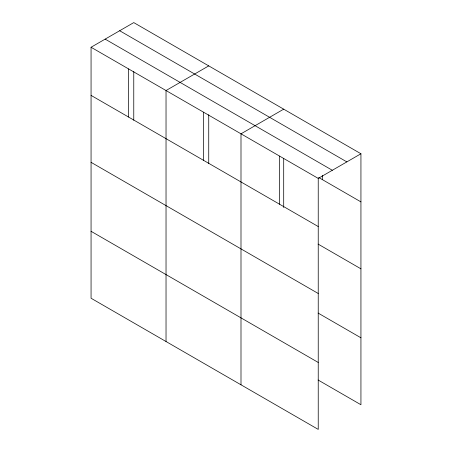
<?xml version="1.0" encoding="UTF-8"?>
<svg xmlns="http://www.w3.org/2000/svg" width="452" height="452" viewBox="0 0 452 452"><rect width="100%" height="100%" fill="white"/><g stroke="black" fill="none" stroke-linecap="round" stroke-linejoin="round"><path stroke-width="0.68" d="M91.061 47.257L318.236 178.41L318.236 429.4L91.061 298.241L91.061 47.257L133.764 22.6L360.939 153.759L360.939 404.743L318.095 380.008M208.734 65.885L166.031 90.536L166.031 341.526M283.698 109.164L240.995 133.82L240.995 384.805M318.236 178.41L360.939 153.759M119.673 30.736L346.848 161.895M105.152 39.121L332.327 170.274M318.7 177.506L360.939 201.891M91.061 95.389L318.236 226.548M318.095 244.097L360.939 268.833M91.061 162.33L318.236 293.489M318.095 313.066L360.939 337.802M91.061 231.3L318.236 362.459M322.321 175.41L322.321 179.597M283.698 158.692L283.698 207.508M279.618 156.115L279.618 204.247M208.734 114.712L208.734 163.528M203.513 112.175L203.513 160.313M133.764 71.433L133.764 120.243M128.543 68.896L128.543 117.028"/></g></svg>
